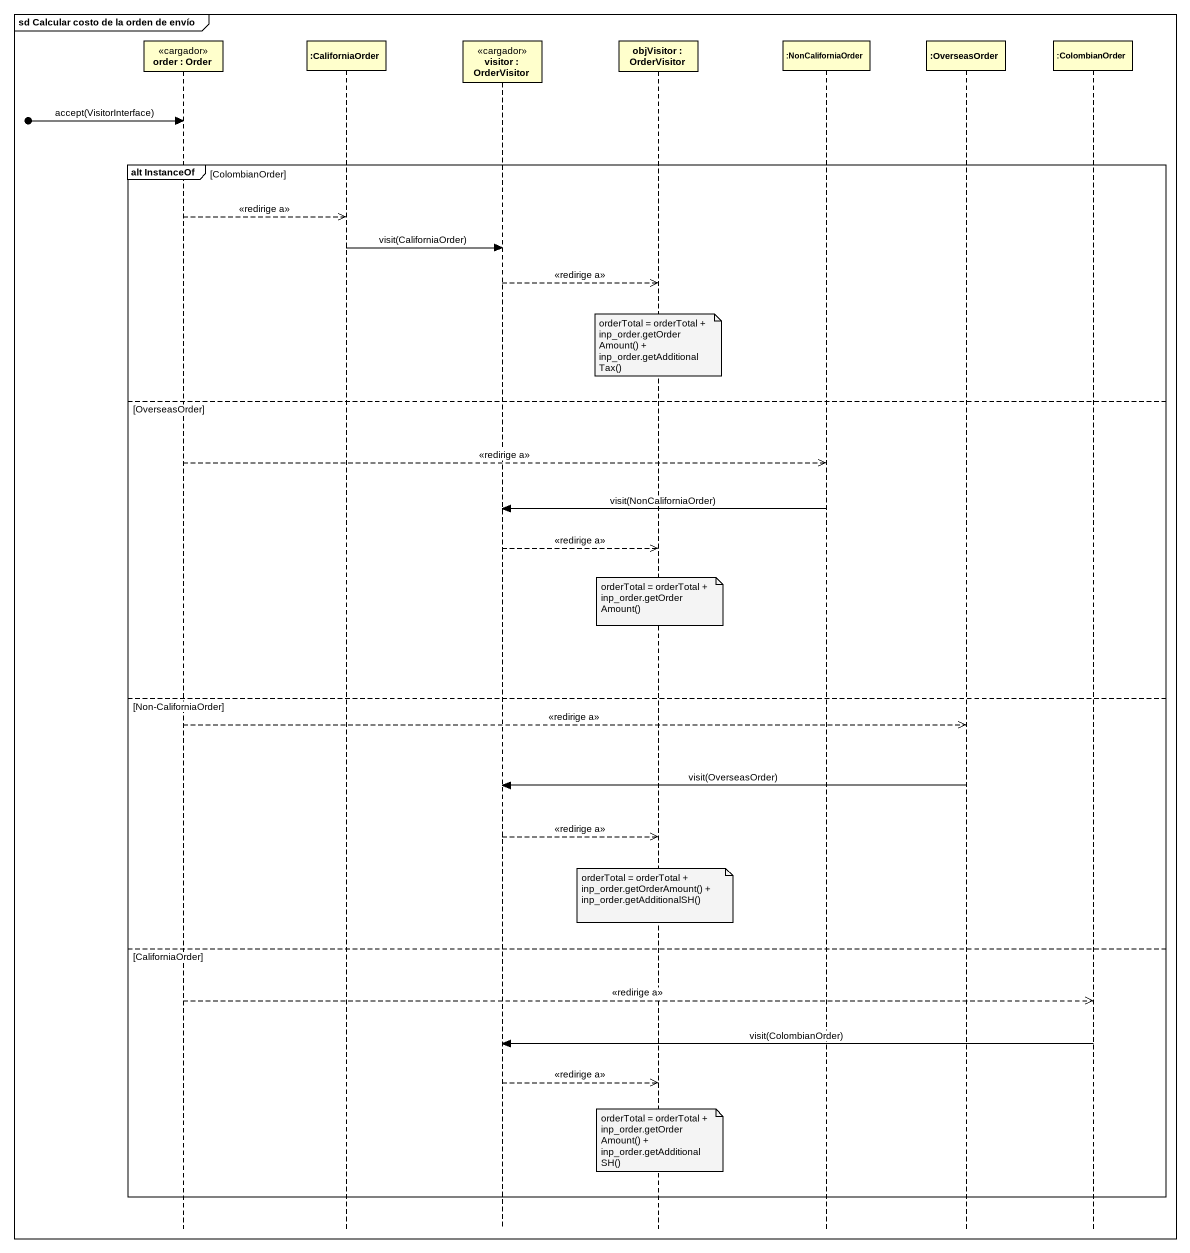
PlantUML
@startuml
mainframe sd Calcular costo de la orden de envío
hide footbox
participant "order : Order" as order <<cargador>>
participant ":CaliforniaOrder" as CaliforniaOrder
participant "visitor : OrderVisitor" as visitor <<cargador>>
participant "objVisitor : OrderVisitor" as objVisitor
participant ":NonCaliforniaOrder" as NonCaliforniaOrder
participant ":OverseasOrder" as OverseasOrder
participant ":ColombianOrder" as ColombianOrder

[o-> order : accept(VisitorInterface)
group alt InstanceOf [ColombianOrder]
  order -->> CaliforniaOrder : <<redirige a>>
  CaliforniaOrder -> visitor : visit(CaliforniaOrder)
  visitor -->> objVisitor : <<redirige a>>
  note over objVisitor : orderTotal = orderTotal + inp_order.getOrderAmount() + inp_order.getAdditionalTax()
else OverseasOrder
  order -->> NonCaliforniaOrder : <<redirige a>>
  NonCaliforniaOrder -> visitor : visit(NonCaliforniaOrder)
  visitor -->> objVisitor : <<redirige a>>
  note over objVisitor : orderTotal = orderTotal + inp_order.getOrderAmount()
else Non-CaliforniaOrder
  order -->> OverseasOrder : <<redirige a>>
  OverseasOrder -> visitor : visit(OverseasOrder)
  visitor -->> objVisitor : <<redirige a>>
  note over objVisitor : orderTotal = orderTotal + inp_order.getOrderAmount() + inp_order.getAdditionalSH()
else CaliforniaOrder
  order -->> ColombianOrder : <<redirige a>>
  ColombianOrder -> visitor : visit(ColombianOrder)
  visitor -->> objVisitor : <<redirige a>>
  note over objVisitor : orderTotal = orderTotal + inp_order.getOrderAmount() + inp_order.getAdditionalSH()
end
@enduml
